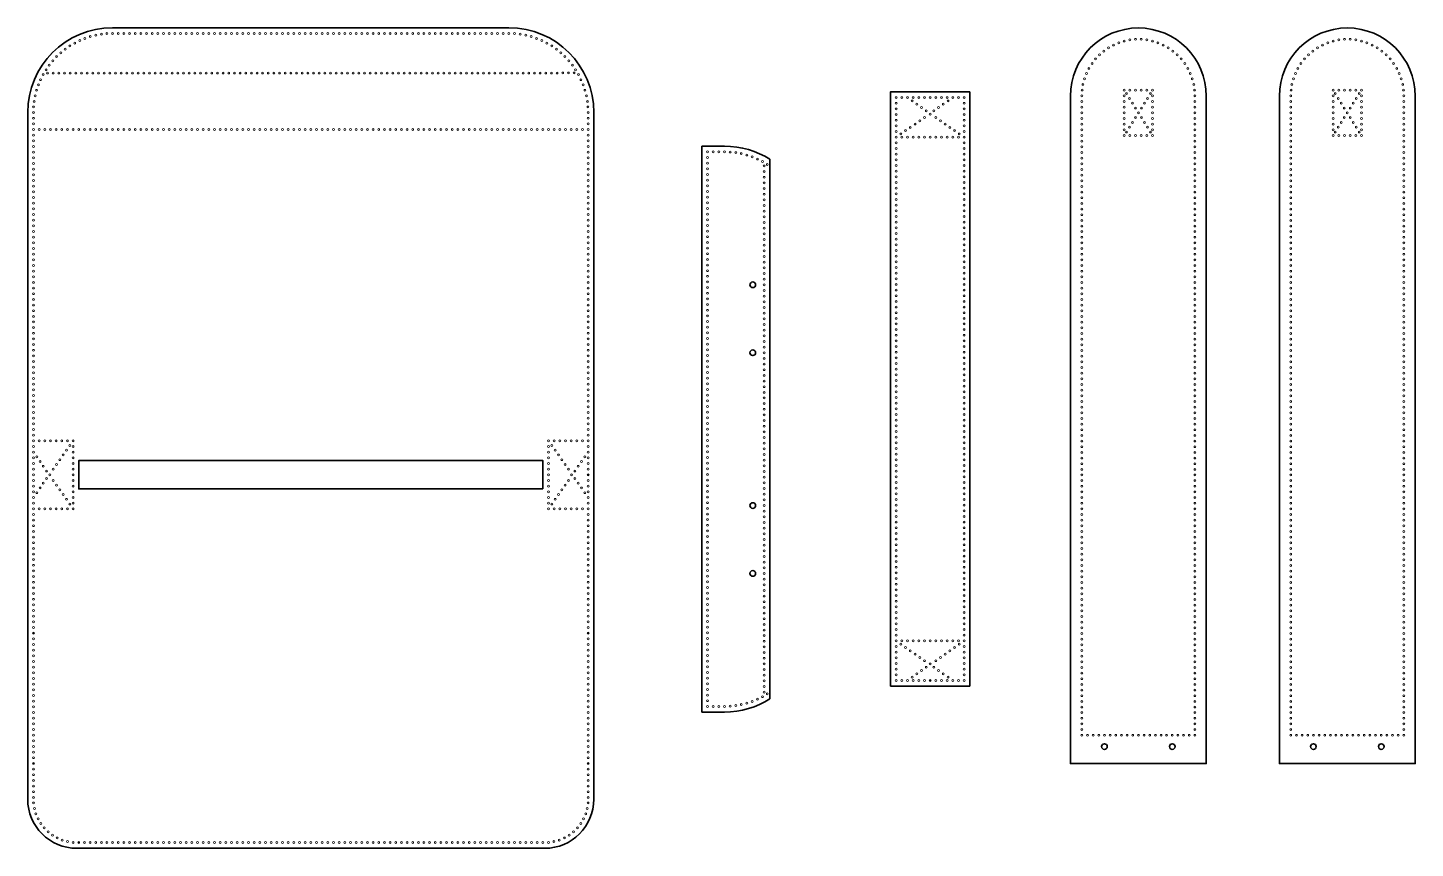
# Model space of a CAD drawing. Header units: millimetres. Extents: x -393 to 1364, y -261 to 861.
# Drawn here: x 476 to 1212, y 394 to 829 of the extents above; entities that cross this region are included whole.
import ezdxf

# ---------------------------------------------------------------- set-up
doc = ezdxf.new("R2010")
doc.units = ezdxf.units.MM
doc.header["$MEASUREMENT"] = 0
doc.layers.add('Layer 1', color=7, linetype='Continuous', lineweight=0)

msp = doc.modelspace()

# ---------------------------------------------------------------- hatches: boundary and pattern name
at = {"layer": 'Layer 1', "true_color": 0xed1c24, "transparency": 33554687}
h = msp.add_hatch(color=240, dxfattribs=at)
h.dxf.hatch_style = 2
edge = h.paths.add_edge_path()
edge.add_arc((773.22, 591.87), 0.5, 0, 360)
at = {"layer": 'Layer 1', "true_color": 0x2e3192, "transparency": 33554687}
h = msp.add_hatch(color=177, dxfattribs=at)
h.dxf.hatch_style = 2
edge = h.paths.add_edge_path()
edge.add_arc((479.22, 507.87), 0.5, 0, 360)
h = msp.add_hatch(color=177, dxfattribs=at)
h.dxf.hatch_style = 2
edge = h.paths.add_edge_path()
edge.add_arc((773.22, 507.87), 0.5, 0, 360)
at = {"layer": 'Layer 1', "true_color": 0xed1c24, "transparency": 33554687}
h = msp.add_hatch(color=240, dxfattribs=at)
h.dxf.hatch_style = 2
edge = h.paths.add_edge_path()
edge.add_arc((954.44, 482.81), 0.5, 0, 360)
h = msp.add_hatch(color=240, dxfattribs=at)
h.dxf.hatch_style = 2
edge = h.paths.add_edge_path()
edge.add_arc((479.22, 438.87), 0.5, 0, 360)
h = msp.add_hatch(color=240, dxfattribs=at)
h.dxf.hatch_style = 2
edge = h.paths.add_edge_path()
edge.add_arc((773.22, 438.87), 0.5, 0, 360)
h = msp.add_hatch(color=240, dxfattribs=at)
h.dxf.hatch_style = 2
edge = h.paths.add_edge_path()
edge.add_arc((503.22, 396.87), 0.5, 0, 360)

# ---------------------------------------------------------------- linework, layer by layer
at = {"layer": 'Layer 1', "color": 250, "lineweight": 35, "true_color": 0x231f20}
for p, q in [((476.22, 479.37), (476.22, 783.87)), ((776.22, 783.87), (776.22, 479.37)), ((833.45, 766.08), (845.45, 766.08)), ((833.45, 766.08), (833.45, 466.08)), ((869.45, 759.16), (869.45, 473.01)), ((833.45, 466.08), (845.45, 466.08))]:
    msp.add_line(p, q, dxfattribs=at)
for points in [[(933.44, 479.81), (933.44, 794.81), (975.44, 794.81), (975.44, 479.81)], [(749.22, 584.37), (503.22, 584.37), (503.22, 599.37), (749.22, 599.37)]]:
    msp.add_lwpolyline(points, close=True, dxfattribs=at)
for points in [[(1100.81, 568.26), (1100.81, 438.76), (1028.81, 438.76), (1028.81, 568.26)], [(1211.55, 568.26), (1211.55, 438.76), (1139.55, 438.76), (1139.55, 568.26)]]:
    msp.add_lwpolyline(points, dxfattribs=at)
at = {"layer": 'Layer 1', "color": 114, "lineweight": 9, "true_color": 0x00a651}
for centre in [(506.53, 823.22), (509.38, 824.17), (512.28, 824.91), (515.23, 825.45), (518.21, 825.76), (521.22, 825.87), (731.22, 825.87), (734.23, 825.76), (737.21, 825.45), (740.16, 824.91), (743.06, 824.17), (745.91, 823.22), (496.06, 817.49), (498.52, 819.2), (501.1, 820.73), (503.77, 822.08), (748.67, 822.08), (751.35, 820.73), (753.92, 819.2), (756.38, 817.49), (487.61, 809.03), (489.5, 811.36), (491.54, 813.55), (493.73, 815.61), (758.71, 815.61), (760.91, 813.55), (762.95, 811.36), (764.84, 809.03), (483.02, 801.32), (484.37, 804), (485.9, 806.58), (766.54, 806.58), (768.08, 804), (769.42, 801.32), (480.92, 795.71), (481.86, 798.56), (770.58, 798.56), (771.52, 795.71), (479.32, 786.87), (479.64, 789.85), (480.18, 792.8), (772.27, 792.8), (772.8, 789.85), (773.13, 786.87), (479.22, 783.87), (773.22, 783.87), (845.45, 763.08), (848.45, 762.99), (851.43, 762.66), (854.38, 762.13), (857.29, 761.38), (860.14, 760.44), (862.89, 759.28), (865.58, 757.94), (868.16, 756.4), (857.29, 470.78), (860.14, 471.72), (862.89, 472.88), (865.58, 474.23), (868.16, 475.76), (845.45, 469.08), (848.45, 469.18), (851.43, 469.51), (854.38, 470.04)]:
    msp.add_circle(centre, 0.5, dxfattribs=at)
at = {"layer": 'Layer 1', "color": 18, "lineweight": 9, "true_color": 0x010101}
for centre in [(524.22, 825.87), (527.22, 825.87), (530.22, 825.87), (533.22, 825.87), (536.22, 825.87), (539.22, 825.87), (542.22, 825.87), (545.22, 825.87), (548.22, 825.87), (551.22, 825.87), (554.22, 825.87), (557.22, 825.87), (560.22, 825.87), (563.22, 825.87), (566.22, 825.87), (569.22, 825.87), (572.22, 825.87), (575.22, 825.87), (578.22, 825.87), (581.22, 825.87), (584.22, 825.87), (587.22, 825.87), (590.22, 825.87), (593.22, 825.87), (659.22, 825.87), (662.22, 825.87), (665.22, 825.87), (668.22, 825.87), (671.22, 825.87), (674.22, 825.87), (677.22, 825.87), (680.22, 825.87), (683.22, 825.87), (686.22, 825.87), (689.22, 825.87), (692.22, 825.87), (695.22, 825.87), (698.22, 825.87), (701.22, 825.87), (704.22, 825.87), (707.22, 825.87), (710.22, 825.87), (713.22, 825.87), (716.22, 825.87), (719.22, 825.87), (722.22, 825.87), (725.22, 825.87), (728.22, 825.87), (1057.31, 795.76), (1057.31, 795.76), (1058.45, 793.94), (1060.31, 795.76), (1063.31, 795.76), (1066.31, 795.76), (1069.31, 795.76), (1071.17, 793.94), (1072.31, 795.76), (1072.31, 795.76), (1168.05, 795.76), (1168.05, 795.76), (1169.19, 793.94), (1171.05, 795.76), (1174.05, 795.76), (1177.05, 795.76), (1180.05, 795.76), (1181.91, 793.94), (1183.05, 795.76), (1183.05, 795.76), (936.44, 791.81), (939.44, 791.81), (942.44, 791.81), (945.44, 791.81), (948.44, 791.81), (951.44, 791.81), (954.44, 791.81), (957.44, 791.81), (960.44, 791.81), (963.44, 791.81), (966.44, 791.81), (969.44, 791.81), (972.44, 791.81), (1057.31, 792.76), (1057.31, 789.76), (1057.31, 786.76), (1060.04, 791.39), (1061.63, 788.85), (1063.22, 786.31), (1066.4, 786.31), (1067.99, 788.85), (1069.58, 791.39), (1072.31, 792.76), (1072.31, 789.76), (1072.31, 786.76), (1168.05, 792.76), (1168.05, 789.76), (1168.05, 786.76), (1170.78, 791.39), (1172.37, 788.85), (1173.96, 786.31), (1177.14, 786.31), (1178.73, 788.85), (1180.32, 791.39), (1183.05, 792.76), (1183.05, 789.76), (1183.05, 786.76), (479.22, 780.87), (773.22, 780.87), (1057.31, 783.76), (1057.31, 780.76), (1063.22, 781.22), (1064.81, 783.76), (1064.81, 783.76), (1064.81, 783.76), (1066.4, 781.22), (1072.31, 783.76), (1072.31, 780.76), (1168.05, 783.76), (1168.05, 780.76), (1173.96, 781.22), (1175.55, 783.76), (1175.55, 783.76), (1175.55, 783.76), (1177.14, 781.22), (1183.05, 783.76), (1183.05, 780.76), (479.22, 777.87), (479.22, 774.87), (479.22, 771.87), (773.22, 777.87), (773.22, 774.87), (773.22, 771.87), (1057.31, 777.76), (1057.31, 774.76), (1057.31, 771.76), (1057.31, 771.76), (1058.45, 773.59), (1060.04, 776.13), (1060.31, 771.76), (1061.63, 778.67), (1063.31, 771.76), (1066.31, 771.76), (1067.99, 778.67), (1069.31, 771.76), (1069.58, 776.13), (1071.17, 773.59), (1072.31, 777.76), (1072.31, 774.76), (1072.31, 771.76), (1072.31, 771.76), (1168.05, 777.76), (1168.05, 774.76), (1168.05, 771.76), (1168.05, 771.76), (1169.19, 773.59), (1170.78, 776.13), (1171.05, 771.76), (1172.37, 778.67), (1174.05, 771.76), (1177.05, 771.76), (1178.73, 778.67), (1180.05, 771.76), (1180.32, 776.13), (1181.91, 773.59), (1183.05, 777.76), (1183.05, 774.76), (1183.05, 771.76), (1183.05, 771.76), (479.22, 768.87), (479.22, 765.87), (773.22, 768.87), (773.22, 765.87), (479.22, 762.87), (479.22, 759.87), (773.22, 762.87), (773.22, 759.87), (836.45, 763.08), (839.45, 763.08), (842.45, 763.08), (479.22, 756.87), (479.22, 753.87), (479.22, 750.87), (773.22, 756.87), (773.22, 753.87), (773.22, 750.87), (479.22, 747.87), (479.22, 744.87), (773.22, 747.87), (773.22, 744.87), (479.22, 477.87), (773.22, 477.87), (936.44, 482.81), (939.44, 482.81), (942.44, 482.81), (945.44, 482.81), (948.44, 482.81), (951.44, 482.81), (954.44, 482.81), (957.44, 482.81), (960.44, 482.81), (963.44, 482.81), (966.44, 482.81), (969.44, 482.81), (972.44, 482.81), (479.22, 474.87), (479.22, 471.87), (773.22, 474.87), (773.22, 471.87), (479.22, 468.87), (479.22, 465.87), (479.22, 462.87), (773.22, 468.87), (773.22, 465.87), (773.22, 462.87), (836.45, 469.08), (839.45, 469.08), (842.45, 469.08), (479.22, 459.87), (479.22, 456.87), (773.22, 459.87), (773.22, 456.87), (479.22, 453.87), (479.22, 450.87), (773.22, 453.87), (773.22, 450.87), (479.22, 447.87), (479.22, 444.87), (479.22, 441.87), (773.22, 447.87), (773.22, 444.87), (773.22, 441.87), (479.22, 438.87), (479.22, 435.87), (773.22, 438.87), (773.22, 435.87), (479.22, 432.87), (479.22, 429.87), (479.22, 426.87), (773.22, 432.87), (773.22, 429.87), (773.22, 426.87), (479.22, 423.87), (479.22, 420.87), (773.22, 423.87), (773.22, 420.87), (503.22, 396.87), (506.22, 396.87), (509.22, 396.87), (512.22, 396.87), (515.22, 396.87), (518.22, 396.87), (521.22, 396.87), (524.22, 396.87), (527.22, 396.87), (530.22, 396.87), (533.22, 396.87), (536.22, 396.87), (539.22, 396.87), (542.22, 396.87), (545.22, 396.87), (548.22, 396.87), (551.22, 396.87), (554.22, 396.87), (557.22, 396.87), (560.22, 396.87), (563.22, 396.87), (566.22, 396.87), (569.22, 396.87), (572.22, 396.87), (575.22, 396.87), (578.22, 396.87), (581.22, 396.87), (584.22, 396.87), (587.22, 396.87), (590.22, 396.87), (593.22, 396.87), (659.22, 396.87), (662.22, 396.87), (665.22, 396.87), (668.22, 396.87), (671.22, 396.87), (674.22, 396.87), (677.22, 396.87), (680.22, 396.87), (683.22, 396.87), (686.22, 396.87), (689.22, 396.87), (692.22, 396.87), (695.22, 396.87), (698.22, 396.87), (701.22, 396.87), (704.22, 396.87), (707.22, 396.87), (710.22, 396.87), (713.22, 396.87), (716.22, 396.87), (719.22, 396.87), (722.22, 396.87), (725.22, 396.87), (728.22, 396.87), (731.22, 396.87), (734.22, 396.87), (737.22, 396.87), (740.22, 396.87), (743.22, 396.87), (746.22, 396.87), (749.22, 396.87)]:
    msp.add_circle(centre, 0.5, dxfattribs=at)
at = {"layer": 'Layer 1', "color": 250, "lineweight": 9, "true_color": 0x231f20}
for centre in [(596.22, 825.87), (599.22, 825.87), (602.22, 825.87), (605.22, 825.87), (608.22, 825.87), (611.22, 825.87), (614.22, 825.87), (617.22, 825.87), (620.22, 825.87), (623.22, 825.87), (626.22, 825.87), (629.22, 825.87), (632.22, 825.87), (635.22, 825.87), (638.22, 825.87), (641.22, 825.87), (644.22, 825.87), (647.22, 825.87), (650.22, 825.87), (653.22, 825.87), (656.22, 825.87), (1046.51, 816.49), (1048.99, 818.23), (1051.64, 819.7), (1054.43, 820.9), (1057.33, 821.82), (1060.29, 822.42), (1063.31, 822.73), (1066.31, 822.73), (1069.33, 822.42), (1072.3, 821.82), (1075.2, 820.9), (1077.99, 819.7), (1080.63, 818.23), (1083.12, 816.49), (1157.25, 816.49), (1159.73, 818.23), (1162.38, 819.7), (1165.17, 820.9), (1168.07, 821.82), (1171.03, 822.42), (1174.05, 822.73), (1177.05, 822.73), (1180.07, 822.42), (1183.04, 821.82), (1185.93, 820.9), (1188.73, 819.7), (1191.37, 818.23), (1193.86, 816.49), (1040.25, 809.92), (1042.11, 812.31), (1044.2, 814.51), (1085.42, 814.51), (1087.52, 812.31), (1089.38, 809.92), (1150.99, 809.92), (1152.85, 812.31), (1154.94, 814.51), (1196.16, 814.51), (1198.26, 812.31), (1200.11, 809.92), (486.72, 804.87), (489.72, 804.87), (492.72, 804.87), (495.72, 804.87), (498.72, 804.87), (501.72, 804.87), (504.72, 804.87), (507.72, 804.87), (510.72, 804.87), (513.72, 804.87), (516.72, 804.87), (519.72, 804.87), (522.72, 804.87), (525.72, 804.87), (528.72, 804.87), (531.72, 804.87), (534.72, 804.87), (537.72, 804.87), (540.72, 804.87), (543.72, 804.87), (546.72, 804.87), (549.72, 804.87), (552.72, 804.87), (555.72, 804.87), (558.72, 804.87), (561.72, 804.87), (564.72, 804.87), (567.72, 804.87), (570.72, 804.87), (573.72, 804.87), (576.72, 804.87), (579.72, 804.87), (582.72, 804.87), (585.72, 804.87), (588.72, 804.87), (591.72, 804.87), (594.72, 804.87), (597.72, 804.87), (600.72, 804.87), (603.72, 804.87), (606.72, 804.87), (609.72, 804.87), (612.72, 804.87), (615.72, 804.87), (618.72, 804.87), (621.72, 804.87), (624.72, 804.87), (627.72, 804.87), (630.72, 804.87), (633.72, 804.87), (636.72, 804.87), (639.72, 804.87), (642.72, 804.87), (645.72, 804.87), (648.72, 804.87), (651.72, 804.87), (654.72, 804.87), (657.72, 804.87), (660.72, 804.87), (663.72, 804.87), (666.72, 804.87), (669.72, 804.87), (672.72, 804.87), (675.72, 804.87), (678.72, 804.87), (681.72, 804.87), (684.72, 804.87), (687.72, 804.87), (690.72, 804.87), (693.72, 804.87), (696.72, 804.87), (699.72, 804.87), (702.72, 804.87), (705.72, 804.87), (708.72, 804.87), (711.72, 804.87), (714.72, 804.87), (717.72, 804.87), (720.72, 804.87), (723.72, 804.87), (726.72, 804.87), (729.72, 804.87), (732.72, 804.87), (735.72, 804.87), (738.72, 804.87), (741.72, 804.87), (744.72, 804.87), (747.72, 804.87), (750.72, 804.87), (753.72, 804.87), (756.72, 804.87), (759.72, 804.88), (762.72, 804.88), (765.72, 804.88), (1036.23, 801.8), (1037.29, 804.63), (1038.63, 807.35), (1090.99, 807.35), (1092.33, 804.63), (1093.4, 801.8), (1146.97, 801.8), (1148.03, 804.63), (1149.37, 807.35), (1201.73, 807.35), (1203.07, 804.63), (1204.14, 801.8), (1034.98, 795.86), (1035.45, 798.86), (1094.17, 798.86), (1094.64, 795.86), (1145.72, 795.86), (1146.19, 798.86), (1204.91, 798.86), (1205.38, 795.86), (936.44, 791.81), (936.44, 788.81), (942.44, 791.81), (944.94, 790.06), (947.43, 788.31), (949.93, 786.56), (958.94, 786.56), (961.44, 788.31), (963.94, 790.06), (966.44, 791.81), (972.44, 791.81), (972.44, 788.81), (1034.81, 792.83), (1034.81, 789.76), (1034.81, 786.76), (1094.81, 792.83), (1094.81, 789.76), (1094.81, 786.76), (1145.55, 792.83), (1145.55, 789.76), (1145.55, 786.76), (1205.55, 792.83), (1205.55, 789.76), (1205.55, 786.76), (936.44, 785.81), (936.44, 782.81), (936.44, 779.81), (948.94, 779.56), (951.44, 781.31), (952.44, 784.81), (954.43, 783.06), (956.44, 784.81), (957.44, 781.31), (959.93, 779.56), (972.44, 785.81), (972.44, 782.81), (972.44, 779.81), (1034.81, 783.76), (1034.81, 780.76), (1094.81, 783.76), (1094.81, 780.76), (1145.55, 783.76), (1145.55, 780.76), (1205.55, 783.76), (1205.55, 780.76), (482.22, 774.87), (485.22, 774.87), (488.22, 774.87), (491.22, 774.87), (494.22, 774.87), (497.22, 774.87), (500.22, 774.87), (503.22, 774.87), (506.22, 774.87), (509.22, 774.87), (512.22, 774.87), (515.22, 774.87), (518.22, 774.87), (521.22, 774.87), (524.22, 774.87), (527.22, 774.87), (530.22, 774.87), (533.22, 774.87), (536.22, 774.87), (539.22, 774.87), (542.22, 774.87), (545.22, 774.87), (548.22, 774.87), (551.22, 774.87), (554.22, 774.87), (557.22, 774.87), (560.22, 774.87), (563.22, 774.87), (566.22, 774.87), (569.22, 774.87), (572.22, 774.87), (575.22, 774.87), (578.22, 774.87), (581.22, 774.87), (584.22, 774.87), (587.22, 774.87), (590.22, 774.87), (593.22, 774.87), (596.22, 774.87), (599.22, 774.87), (602.22, 774.87), (605.22, 774.87), (608.22, 774.87), (611.22, 774.87), (614.22, 774.87), (617.22, 774.87), (620.22, 774.87), (623.22, 774.87), (626.22, 774.87), (629.22, 774.87), (632.22, 774.87), (635.22, 774.87), (638.22, 774.87), (641.22, 774.87), (644.22, 774.87), (647.22, 774.87), (650.22, 774.87), (653.22, 774.87), (656.22, 774.87), (659.22, 774.87), (662.22, 774.87), (665.22, 774.87), (668.22, 774.87), (671.22, 774.87), (674.22, 774.87), (677.22, 774.87), (680.22, 774.87), (683.22, 774.87), (686.22, 774.87), (689.22, 774.87), (692.22, 774.87), (695.22, 774.87), (698.22, 774.87), (701.22, 774.87), (704.22, 774.87), (707.22, 774.87), (710.22, 774.87), (713.22, 774.87), (716.22, 774.87), (719.22, 774.87), (722.22, 774.87), (725.22, 774.87), (728.22, 774.87), (731.22, 774.87), (734.22, 774.87), (737.22, 774.87), (740.22, 774.87), (743.22, 774.87), (746.22, 774.87), (749.22, 774.87), (752.22, 774.87), (755.22, 774.87), (758.22, 774.87), (761.22, 774.88), (764.22, 774.88), (767.22, 774.88), (770.22, 774.89), (936.44, 776.81), (936.44, 773.81), (938.94, 772.56), (941.44, 774.31), (943.94, 776.06), (946.44, 777.81), (962.43, 777.81), (964.93, 776.06), (967.44, 774.31), (969.93, 772.56), (972.44, 776.81), (972.44, 773.81), (1034.81, 777.76), (1034.81, 774.76), (1034.81, 771.76), (1094.81, 777.76), (1094.81, 774.76), (1094.81, 771.76), (1145.55, 777.76), (1145.55, 774.76), (1145.55, 771.76), (1205.55, 777.76), (1205.55, 774.76), (1205.55, 771.76), (936.44, 770.81), (936.44, 770.81), (936.44, 770.81), (936.44, 770.81), (936.44, 767.81), (936.44, 764.81), (939.44, 770.81), (942.44, 770.81), (945.44, 770.81), (948.44, 770.81), (951.44, 770.81), (954.44, 770.81), (957.44, 770.81), (960.44, 770.81), (963.44, 770.81), (966.44, 770.81), (969.44, 770.81), (972.43, 770.81), (972.43, 767.81), (972.43, 764.81), (972.44, 770.81), (972.44, 770.81), (972.44, 770.81), (1034.81, 768.76), (1034.81, 765.76), (1094.81, 768.76), (1094.81, 765.76), (1145.55, 768.76), (1145.55, 765.76), (1205.55, 768.76), (1205.55, 765.76), (836.45, 760.08), (836.45, 757.08), (936.44, 761.81), (936.44, 758.81), (972.43, 761.81), (972.43, 758.81), (1034.81, 762.76), (1034.81, 759.76), (1094.81, 762.76), (1094.81, 759.76), (1145.55, 762.76), (1145.55, 759.76), (1205.55, 762.76), (1205.55, 759.76), (836.45, 754.08), (836.45, 751.08), (866.45, 755.58), (866.45, 752.58), (866.45, 749.58), (936.44, 755.81), (936.44, 752.81), (936.44, 749.81), (972.43, 755.81), (972.43, 752.81), (972.43, 749.81), (1034.81, 756.76), (1034.81, 753.76), (1034.81, 750.76), (1094.81, 756.76), (1094.81, 753.76), (1094.81, 750.76), (1145.55, 756.76), (1145.55, 753.76), (1145.55, 750.76), (1205.55, 756.76), (1205.55, 753.76), (1205.55, 750.76), (836.45, 748.08), (836.45, 745.08), (866.45, 746.58), (866.45, 743.58), (936.44, 746.81), (936.44, 743.81), (972.43, 746.81), (972.43, 743.81), (1034.81, 747.76), (1034.81, 744.76), (1094.81, 747.76), (1094.81, 744.76), (1145.55, 747.76), (1145.55, 744.76), (1205.55, 747.76), (1205.55, 744.76), (479.23, 741.87), (479.23, 738.87), (479.23, 735.87), (773.22, 741.87), (773.22, 738.87), (773.22, 735.87), (836.45, 742.08), (836.45, 739.08), (836.45, 736.08), (866.45, 740.58), (866.45, 737.58), (936.44, 740.81), (936.44, 737.81), (972.43, 740.81), (972.43, 737.81), (1034.81, 741.76), (1034.81, 738.76), (1034.81, 735.76), (1094.81, 741.76), (1094.81, 738.76), (1094.81, 735.76), (1145.55, 741.76), (1145.55, 738.76), (1145.55, 735.76), (1205.55, 741.76), (1205.55, 738.76), (1205.55, 735.76), (479.23, 732.87), (479.23, 729.87), (773.22, 732.87), (773.22, 729.87), (836.45, 733.08), (836.45, 730.08), (866.45, 734.58), (866.45, 731.58), (866.45, 728.58), (936.44, 734.81), (936.44, 731.81), (936.44, 728.81), (972.43, 734.81), (972.43, 731.81), (972.43, 728.81), (1034.81, 732.76), (1034.81, 729.76), (1094.81, 732.76), (1094.81, 729.76), (1145.55, 732.76), (1145.55, 729.76), (1205.55, 732.76), (1205.55, 729.76), (479.23, 726.87), (479.23, 723.87), (479.23, 720.87), (773.22, 726.87), (773.22, 723.87), (773.22, 720.87), (836.45, 727.08), (836.45, 724.08), (836.45, 721.08), (866.45, 725.58), (866.45, 722.58), (936.44, 725.81), (936.44, 722.81), (972.43, 725.81), (972.43, 722.81), (1034.81, 726.76), (1034.81, 723.76), (1034.81, 720.76), (1094.81, 726.76), (1094.81, 723.76), (1094.81, 720.76), (1145.55, 726.76), (1145.55, 723.76), (1145.55, 720.76), (1205.55, 726.76), (1205.55, 723.76), (1205.55, 720.76), (479.23, 717.87), (479.23, 714.87), (773.22, 717.87), (773.22, 714.87), (836.45, 718.08), (836.45, 715.08), (866.45, 719.58), (866.45, 716.58), (866.45, 713.58), (936.44, 719.81), (936.44, 716.81), (936.44, 713.81), (972.43, 719.81), (972.43, 716.81), (972.43, 713.81), (1034.81, 717.76), (1034.81, 714.76), (1094.81, 717.76), (1094.81, 714.76), (1145.55, 717.76), (1145.55, 714.76), (1205.55, 717.76), (1205.55, 714.76), (479.23, 711.87), (479.23, 708.87), (479.23, 705.87), (773.22, 711.87), (773.22, 708.87), (773.22, 705.87), (836.45, 712.08), (836.45, 709.08), (836.45, 706.08), (866.45, 710.58), (866.45, 707.58), (936.44, 710.81), (936.44, 707.81), (972.43, 710.81), (972.43, 707.81), (1034.81, 711.76), (1034.81, 708.76), (1034.81, 705.76), (1094.81, 711.76), (1094.81, 708.76), (1094.81, 705.76), (1145.55, 711.76), (1145.55, 708.76), (1145.55, 705.76), (1205.55, 711.76), (1205.55, 708.76), (1205.55, 705.76), (479.23, 702.87), (479.23, 699.87), (773.22, 702.87), (773.22, 699.87), (836.45, 703.08), (836.45, 700.08), (866.45, 704.58), (866.45, 701.58), (866.45, 698.58), (936.44, 704.81), (936.44, 701.81), (936.44, 698.81), (972.43, 704.81), (972.43, 701.81), (972.43, 698.81), (1034.81, 702.76), (1034.81, 699.76), (1094.81, 702.76), (1094.81, 699.76), (1145.55, 702.76), (1145.55, 699.76), (1205.55, 702.76), (1205.55, 699.76), (479.23, 696.87), (479.23, 693.87), (479.23, 690.87), (773.22, 696.87), (773.22, 693.87), (773.22, 690.87), (836.45, 697.08), (836.45, 694.08), (836.45, 691.08), (866.45, 695.58), (866.45, 692.58), (936.44, 695.81), (936.44, 692.81), (972.43, 695.81), (972.43, 692.81), (1034.81, 696.76), (1034.81, 693.76), (1034.81, 690.76), (1094.81, 696.76), (1094.81, 693.76), (1094.81, 690.76), (1145.55, 696.76), (1145.55, 693.76), (1145.55, 690.76), (1205.55, 696.76), (1205.55, 693.76), (1205.55, 690.76), (479.23, 687.87), (479.23, 684.87), (773.22, 687.87), (773.22, 684.87), (836.45, 688.08), (836.45, 685.08), (866.45, 689.58), (866.45, 686.58), (866.45, 683.58), (936.44, 689.81), (936.44, 686.81), (936.44, 683.81), (972.43, 689.81), (972.43, 686.81), (972.43, 683.81), (1034.81, 687.76), (1034.81, 684.76), (1094.81, 687.76), (1094.81, 684.76), (1145.55, 687.76), (1145.55, 684.76), (1205.55, 687.76), (1205.55, 684.76), (479.23, 681.87), (479.23, 678.87), (773.22, 681.87), (773.22, 678.87), (836.45, 682.08), (836.45, 679.08), (836.45, 676.08), (866.45, 680.58), (866.45, 677.58), (936.44, 680.81), (936.44, 677.81), (972.43, 680.81), (972.43, 677.81), (1034.81, 681.76), (1034.81, 678.76), (1094.81, 681.76), (1094.81, 678.76), (1145.55, 681.76), (1145.55, 678.76), (1205.55, 681.76), (1205.55, 678.76), (479.23, 675.87), (479.23, 672.87), (479.23, 669.87), (773.22, 675.87), (773.22, 672.87), (773.22, 669.87), (836.45, 673.08), (836.45, 670.08), (866.45, 674.58), (866.45, 671.58), (936.44, 674.81), (936.44, 671.81), (936.44, 668.81), (972.43, 674.81), (972.43, 671.81), (972.43, 668.81), (1034.81, 675.76), (1034.81, 672.76), (1034.81, 669.76), (1094.81, 675.76), (1094.81, 672.76), (1094.81, 669.76), (1145.55, 675.76), (1145.55, 672.76), (1145.55, 669.76), (1205.55, 675.76), (1205.55, 672.76), (1205.55, 669.76), (479.23, 666.87), (479.23, 663.87), (773.22, 666.87), (773.22, 663.87), (836.45, 667.08), (836.45, 664.08), (866.45, 668.58), (866.45, 665.58), (866.45, 662.58), (936.44, 665.81), (936.44, 662.81), (972.43, 665.81), (972.43, 662.81), (1034.81, 666.76), (1034.81, 663.76), (1094.81, 666.76), (1094.81, 663.76), (1145.55, 666.76), (1145.55, 663.76), (1205.55, 666.76), (1205.55, 663.76), (479.23, 660.87), (479.23, 657.87), (479.23, 654.87), (773.22, 660.87), (773.22, 657.87), (773.22, 654.87), (836.45, 661.08), (836.45, 658.08), (836.45, 655.08), (866.45, 659.58), (866.45, 656.58), (936.44, 659.81), (936.44, 656.81), (972.43, 659.81), (972.43, 656.81), (1034.81, 660.76), (1034.81, 657.76), (1034.81, 654.76), (1094.81, 660.76), (1094.81, 657.76), (1094.81, 654.76), (1145.55, 660.76), (1145.55, 657.76), (1145.55, 654.76), (1205.55, 660.76), (1205.55, 657.76), (1205.55, 654.76), (479.23, 651.87), (479.23, 648.87), (773.22, 651.87), (773.22, 648.87), (836.45, 652.08), (836.45, 649.08), (866.45, 653.58), (866.45, 650.58), (866.45, 647.58), (936.44, 653.81), (936.44, 650.81), (936.44, 647.81), (972.43, 653.81), (972.43, 650.81), (972.43, 647.81), (1034.81, 651.76), (1034.81, 648.76), (1094.81, 651.76), (1094.81, 648.76), (1145.55, 651.76), (1145.55, 648.76), (1205.55, 651.76), (1205.55, 648.76), (479.23, 645.87), (479.23, 642.87), (479.23, 639.87), (773.22, 645.87), (773.22, 642.87), (773.22, 639.87), (836.45, 646.08), (836.45, 643.08), (836.45, 640.08), (866.45, 644.58), (866.45, 641.58), (936.44, 644.81), (936.44, 641.81), (972.43, 644.81), (972.43, 641.81), (1034.81, 645.76), (1034.81, 642.76), (1034.81, 639.76), (1094.81, 645.76), (1094.81, 642.76), (1094.81, 639.76), (1145.55, 645.76), (1145.55, 642.76), (1145.55, 639.76), (1205.55, 645.76), (1205.55, 642.76), (1205.55, 639.76), (479.23, 636.87), (479.23, 633.87), (773.22, 636.87), (773.22, 633.87), (836.45, 637.08), (836.45, 634.08), (866.45, 638.58), (866.45, 635.58), (866.45, 632.58), (936.44, 638.81), (936.44, 635.81), (936.44, 632.81), (972.43, 638.81), (972.43, 635.81), (972.43, 632.81), (1034.81, 636.76), (1034.81, 633.76), (1094.81, 636.76), (1094.81, 633.76), (1145.55, 636.76), (1145.55, 633.76), (1205.55, 636.76), (1205.55, 633.76), (479.23, 630.87), (479.23, 627.87), (479.23, 624.87), (773.22, 630.87), (773.22, 627.87), (773.22, 624.87), (836.45, 631.08), (836.45, 628.08), (836.45, 625.08), (866.45, 629.58), (866.45, 626.58), (936.44, 629.81), (936.44, 626.81), (972.43, 629.81), (972.43, 626.81), (1034.81, 630.76), (1034.81, 627.76), (1034.81, 624.76), (1094.81, 630.76), (1094.81, 627.76), (1094.81, 624.76), (1145.55, 630.76), (1145.55, 627.76), (1145.55, 624.76), (1205.55, 630.76), (1205.55, 627.76), (1205.55, 624.76), (479.23, 621.87), (479.23, 618.87), (773.22, 621.87), (773.22, 618.87), (836.45, 622.08), (836.45, 619.08), (866.45, 623.58), (866.45, 620.58), (866.45, 617.58), (936.44, 623.81), (936.44, 620.81), (936.44, 617.81), (972.43, 623.81), (972.43, 620.81), (972.43, 617.81), (1034.81, 621.76), (1034.81, 618.76), (1094.81, 621.76), (1094.81, 618.76), (1145.55, 621.76), (1145.55, 618.76), (1205.55, 621.76), (1205.55, 618.76), (479.22, 609.87), (479.23, 615.87), (479.23, 612.87), (479.23, 609.87), (482.22, 609.87), (485.22, 609.87), (488.22, 609.87), (491.22, 609.87), (494.22, 609.87), (497.22, 609.87), (500.22, 609.87), (500.22, 609.87), (500.22, 609.87), (752.22, 609.87), (752.22, 609.87), (752.22, 609.87), (755.22, 609.87), (758.22, 609.87), (761.22, 609.87), (764.22, 609.87), (767.22, 609.87), (770.22, 609.87), (773.22, 615.87), (773.22, 612.87), (773.22, 609.87), (773.22, 609.87), (836.45, 616.08), (836.45, 613.08), (836.45, 610.08), (866.45, 614.58), (866.45, 611.58), (936.44, 614.81), (936.44, 611.81), (972.43, 614.81), (972.43, 611.81), (1034.81, 615.76), (1034.81, 612.76), (1094.81, 615.76), (1094.81, 612.76), (1145.55, 615.76), (1145.55, 612.76), (1205.55, 615.76), (1205.55, 612.76), (479.23, 606.87), (479.23, 603.87), (479.23, 603.87), (496.72, 604.87), (498.47, 607.37), (500.22, 606.87), (500.22, 603.87), (752.22, 606.87), (752.22, 603.87), (753.97, 607.37), (755.72, 604.87), (773.22, 606.87), (773.22, 603.87), (773.22, 603.87), (836.45, 607.08), (836.45, 604.08), (866.45, 608.58), (866.45, 605.58), (866.45, 602.58), (936.44, 608.81), (936.44, 605.81), (936.44, 602.81), (972.43, 608.81), (972.43, 605.81), (972.43, 602.81), (1034.81, 609.76), (1034.81, 606.76), (1034.81, 603.76), (1094.81, 609.76), (1094.81, 606.76), (1094.81, 603.76), (1145.55, 609.76), (1145.55, 606.76), (1145.55, 603.76), (1205.55, 609.76), (1205.55, 606.76), (1205.55, 603.76), (479.23, 600.87), (479.23, 597.87), (480.98, 601.37), (482.72, 598.88), (484.47, 596.37), (491.47, 597.37), (493.22, 599.87), (494.97, 602.37), (500.22, 600.87), (500.22, 597.87), (752.22, 600.87), (752.22, 597.87), (757.48, 602.37), (759.22, 599.87), (760.97, 597.37), (767.97, 596.37), (769.72, 598.88), (771.47, 601.37), (773.22, 600.87), (773.22, 597.87), (836.45, 601.08), (836.45, 598.08), (866.45, 599.58), (866.45, 596.58), (936.44, 599.81), (936.44, 596.81), (972.43, 599.81), (972.43, 596.81), (1034.81, 600.76), (1034.81, 597.76), (1094.81, 600.76), (1094.81, 597.76), (1145.55, 600.76), (1145.55, 597.76), (1205.55, 600.76), (1205.55, 597.76), (479.23, 594.87), (479.23, 591.87), (479.23, 588.87), (486.22, 593.87), (486.22, 589.87), (487.97, 591.87), (489.72, 594.87), (489.72, 588.87), (500.22, 594.87), (500.22, 591.87), (500.22, 588.87), (752.22, 594.87), (752.22, 591.87), (752.22, 588.87), (762.72, 594.87), (762.72, 588.87), (764.47, 591.87), (766.22, 593.87), (766.22, 589.87), (773.22, 594.87), (773.22, 591.87), (773.22, 588.87), (836.45, 595.08), (836.45, 592.08), (836.45, 589.08), (866.45, 593.58), (866.45, 590.58), (936.44, 593.81), (936.44, 590.81), (936.44, 587.81), (972.43, 593.81), (972.43, 590.81), (972.43, 587.81), (1034.81, 594.76), (1034.81, 591.76), (1034.81, 588.76), (1094.81, 594.76), (1094.81, 591.76), (1094.81, 588.76), (1145.55, 594.76), (1145.55, 591.76), (1145.55, 588.76), (1205.55, 594.76), (1205.55, 591.76), (1205.55, 588.76), (479.23, 585.87), (479.22, 582.87), (480.98, 582.37), (482.72, 584.87), (484.47, 587.37), (491.47, 586.38), (493.22, 583.87), (494.97, 581.38), (500.22, 585.87), (500.22, 582.87), (752.22, 585.87), (752.22, 582.87), (757.48, 581.38), (759.22, 583.87), (760.97, 586.38), (767.97, 587.37), (769.72, 584.87), (771.47, 582.37), (773.22, 585.87), (773.22, 582.87), (836.45, 586.08), (836.45, 583.08), (866.45, 587.58), (866.45, 584.58), (866.45, 581.58), (936.44, 584.81), (936.44, 581.81), (972.43, 584.81), (972.43, 581.81), (1034.81, 585.76), (1034.81, 582.76), (1094.81, 585.76), (1094.81, 582.76), (1145.55, 585.76), (1145.55, 582.76), (1205.55, 585.76), (1205.55, 582.76), (479.22, 573.87), (479.22, 573.87), (479.22, 579.87), (479.23, 579.87), (479.22, 576.87), (482.22, 573.87), (485.22, 573.87), (488.22, 573.87), (491.22, 573.87), (494.22, 573.87), (496.72, 578.87), (497.22, 573.87), (498.47, 576.37), (500.22, 579.87), (500.22, 576.87), (500.22, 573.87), (500.22, 573.87), (500.22, 573.87), (752.22, 579.87), (752.22, 576.87), (752.22, 573.87), (752.22, 573.87), (752.22, 573.87), (753.97, 576.37), (755.22, 573.87), (755.72, 578.87), (758.22, 573.87), (761.22, 573.87), (764.22, 573.87), (767.22, 573.87), (770.22, 573.87), (773.22, 579.87), (773.22, 579.87), (773.22, 576.87), (773.22, 573.87), (773.22, 573.87), (836.45, 580.08), (836.45, 577.08), (836.45, 574.08), (866.45, 578.58), (866.45, 575.58), (936.44, 578.81), (936.44, 575.81), (972.43, 578.81), (972.43, 575.81), (1034.81, 579.76), (1034.81, 576.76), (1034.81, 573.76), (1094.81, 579.76), (1094.81, 576.76), (1094.81, 573.76), (1145.55, 579.76), (1145.55, 576.76), (1145.55, 573.76), (1205.55, 579.76), (1205.55, 576.76), (1205.55, 573.76), (479.22, 570.87), (479.22, 567.87), (773.22, 570.87), (773.22, 567.87), (836.45, 571.08), (836.45, 568.08), (866.45, 572.58), (866.45, 569.58), (866.45, 566.58), (936.44, 572.81), (936.44, 569.81), (936.44, 566.81), (972.43, 572.81), (972.43, 569.81), (972.43, 566.81), (1034.81, 570.76), (1034.81, 567.76), (1094.81, 570.76), (1094.81, 567.76), (1145.55, 570.76), (1145.55, 567.76), (1205.55, 570.76), (1205.55, 567.76), (479.22, 564.87), (479.22, 561.87), (479.22, 558.87), (773.22, 564.87), (773.22, 561.87), (773.22, 558.87), (836.45, 565.08), (836.45, 562.08), (836.45, 559.08), (866.45, 563.58), (866.45, 560.58), (936.44, 563.81), (936.45, 560.81), (972.43, 563.81), (972.43, 560.81), (1034.81, 564.76), (1034.81, 561.76), (1034.81, 558.76), (1094.81, 564.76), (1094.81, 561.76), (1094.81, 558.76), (1145.55, 564.76), (1145.55, 561.76), (1145.55, 558.76), (1205.55, 564.76), (1205.55, 561.76), (1205.55, 558.76), (479.22, 555.87), (479.22, 552.87), (773.22, 555.87), (773.22, 552.87), (836.45, 556.08), (836.45, 553.08), (866.45, 557.58), (866.45, 554.58), (866.45, 551.58), (936.45, 557.81), (936.45, 554.81), (936.45, 551.81), (972.43, 557.81), (972.43, 554.81), (972.43, 551.81), (1034.81, 555.76), (1034.81, 552.76), (1094.81, 555.76), (1094.81, 552.76), (1145.55, 555.76), (1145.55, 552.76), (1205.55, 555.76), (1205.55, 552.76), (479.22, 549.87), (479.22, 546.87), (479.22, 543.87), (773.22, 549.87), (773.22, 546.87), (773.22, 543.87), (836.45, 550.08), (836.45, 547.08), (836.45, 544.08), (866.45, 548.58), (866.45, 545.58), (936.45, 548.81), (936.45, 545.81), (972.43, 548.81), (972.43, 545.81), (1034.81, 549.76), (1034.81, 546.76), (1034.81, 543.76), (1094.81, 549.76), (1094.81, 546.76), (1094.81, 543.76), (1145.55, 549.76), (1145.55, 546.76), (1145.55, 543.76), (1205.55, 549.76), (1205.55, 546.76), (1205.55, 543.76), (479.22, 540.87), (479.22, 537.87), (773.22, 540.87), (773.22, 537.87), (836.45, 541.08), (836.45, 538.08), (866.45, 542.58), (866.45, 539.58), (866.45, 536.58), (936.45, 542.81), (936.45, 539.81), (936.45, 536.81), (972.43, 542.81), (972.43, 539.81), (972.43, 536.81), (1034.81, 540.76), (1034.81, 537.76), (1094.81, 540.76), (1094.81, 537.76), (1145.55, 540.76), (1145.55, 537.76), (1205.55, 540.76), (1205.55, 537.76), (479.22, 534.87), (479.22, 531.87), (773.22, 534.87), (773.22, 531.87), (836.45, 535.08), (836.45, 532.08), (836.45, 529.08), (866.45, 533.58), (866.45, 530.58), (936.45, 533.81), (936.45, 530.81), (972.43, 533.81), (972.43, 530.81), (1034.81, 534.76), (1034.81, 531.76), (1094.81, 534.76), (1094.81, 531.76), (1145.55, 534.76), (1145.55, 531.76), (1205.55, 534.76), (1205.55, 531.76), (479.22, 528.87), (479.22, 525.87), (479.22, 522.87), (773.22, 528.87), (773.22, 525.87), (773.22, 522.87), (836.45, 526.08), (836.45, 523.08), (866.45, 527.58), (866.45, 524.58), (866.45, 521.58), (936.45, 527.81), (936.45, 524.81), (936.45, 521.81), (972.43, 527.81), (972.43, 524.81), (972.43, 521.81), (1034.81, 528.76), (1034.81, 525.76), (1034.81, 522.76), (1094.81, 528.76), (1094.81, 525.76), (1094.81, 522.76), (1145.55, 528.76), (1145.55, 525.76), (1145.55, 522.76), (1205.55, 528.76), (1205.55, 525.76), (1205.55, 522.76), (479.22, 519.87), (479.22, 516.87), (773.22, 519.87), (773.22, 516.87), (836.45, 520.08), (836.45, 517.08), (866.45, 518.58), (866.45, 515.58), (936.45, 518.81), (936.45, 515.81), (972.43, 518.81), (972.43, 515.81), (1034.81, 519.76), (1034.81, 516.76), (1094.81, 519.76), (1094.81, 516.76), (1145.55, 519.76), (1145.55, 516.76), (1205.55, 519.76), (1205.55, 516.76), (479.22, 513.87), (479.22, 510.87), (479.22, 507.87), (773.22, 513.87), (773.22, 510.87), (773.22, 507.87), (836.45, 514.08), (836.45, 511.08), (836.45, 508.08), (866.45, 512.58), (866.45, 509.58), (936.45, 512.81), (936.45, 509.81), (972.43, 512.81), (972.43, 509.81), (1034.81, 513.76), (1034.81, 510.76), (1034.81, 507.76), (1094.81, 513.76), (1094.81, 510.76), (1094.81, 507.76), (1145.55, 513.76), (1145.55, 510.76), (1145.55, 507.76), (1205.55, 513.76), (1205.55, 510.76), (1205.55, 507.76), (479.22, 504.87), (479.22, 501.87), (773.22, 504.87), (773.22, 501.87), (836.45, 505.08), (836.45, 502.08), (866.45, 506.58), (866.45, 503.58), (866.45, 500.58), (936.44, 506.81), (936.44, 503.81), (936.44, 503.81), (936.44, 503.81), (936.44, 503.81), (936.44, 500.81), (938.94, 502.06), (939.44, 503.81), (941.44, 500.31), (942.44, 503.81), (945.44, 503.81), (948.44, 503.81), (951.44, 503.81), (954.44, 503.81), (957.44, 503.81), (960.44, 503.81), (963.44, 503.81), (966.44, 503.81), (967.44, 500.31), (969.44, 503.81), (969.93, 502.06), (972.43, 506.81), (972.44, 503.81), (972.44, 503.81), (972.44, 503.81), (972.44, 503.81), (972.44, 500.81), (1034.81, 504.76), (1034.81, 501.76), (1094.81, 504.76), (1094.81, 501.76), (1145.55, 504.76), (1145.55, 501.76), (1205.55, 504.76), (1205.55, 501.76), (479.22, 498.87), (479.22, 495.87), (479.22, 492.87), (773.22, 498.87), (773.22, 495.87), (773.22, 492.87), (836.45, 499.08), (836.45, 496.08), (836.45, 493.08), (866.45, 497.58), (866.45, 494.58), (936.44, 497.81), (936.44, 494.81), (943.94, 498.56), (946.44, 496.81), (948.94, 495.06), (951.44, 493.31), (957.44, 493.31), (959.93, 495.06), (962.43, 496.81), (964.93, 498.56), (972.44, 497.81), (972.44, 494.81), (1034.81, 498.76), (1034.81, 495.76), (1034.81, 492.76), (1094.81, 498.76), (1094.81, 495.76), (1094.81, 492.76), (1145.55, 498.76), (1145.55, 495.76), (1145.55, 492.76), (1205.55, 498.76), (1205.55, 495.76), (1205.55, 492.76), (479.22, 489.87), (479.22, 486.87), (773.22, 489.87), (773.22, 486.87), (836.45, 490.08), (836.45, 487.08), (866.45, 491.58), (866.45, 488.58), (866.45, 485.58), (936.44, 491.81), (936.44, 488.81), (936.44, 485.81), (947.43, 486.31), (949.93, 488.06), (952.44, 489.81), (954.43, 491.56), (956.44, 489.81), (958.94, 488.06), (961.44, 486.31), (972.44, 491.81), (972.44, 488.81), (972.44, 485.81), (1034.81, 489.76), (1034.81, 486.76), (1094.81, 489.76), (1094.81, 486.76), (1145.55, 489.76), (1145.55, 486.76), (1205.55, 489.76), (1205.55, 486.76), (479.22, 483.87), (479.22, 480.87), (773.22, 483.87), (773.22, 480.87), (836.45, 484.08), (836.46, 481.09), (836.46, 478.09), (866.46, 482.58), (866.46, 479.58), (936.44, 482.81), (942.44, 482.81), (944.94, 484.56), (963.94, 484.56), (966.44, 482.81), (972.44, 482.81), (1034.81, 483.76), (1034.81, 480.76), (1034.81, 477.76), (1094.81, 483.76), (1094.81, 480.76), (1094.81, 477.76), (1145.55, 483.76), (1145.55, 480.76), (1145.55, 477.76), (1205.55, 483.76), (1205.55, 480.76), (1205.55, 477.76), (836.46, 475.09), (836.47, 472.09), (866.46, 476.58), (1034.81, 474.76), (1034.81, 471.76), (1094.81, 474.76), (1094.81, 471.76), (1145.55, 474.76), (1145.55, 471.76), (1205.55, 474.76), (1205.55, 471.76), (1034.81, 468.76), (1034.81, 465.76), (1034.81, 462.76), (1094.81, 468.76), (1094.81, 465.76), (1094.81, 462.76), (1145.55, 468.76), (1145.55, 465.76), (1145.55, 462.76), (1205.55, 468.76), (1205.55, 465.76), (1205.55, 462.76), (1034.81, 459.76), (1034.81, 456.76), (1094.81, 459.76), (1094.81, 456.76), (1145.55, 459.76), (1145.55, 456.76), (1205.55, 459.76), (1205.55, 456.76), (1034.81, 453.76), (1037.81, 453.76), (1037.81, 453.76), (1040.81, 453.76), (1043.81, 453.76), (1046.81, 453.76), (1049.81, 453.76), (1052.81, 453.76), (1055.81, 453.76), (1058.81, 453.76), (1061.81, 453.76), (1064.81, 453.76), (1067.81, 453.76), (1070.81, 453.76), (1073.81, 453.76), (1076.81, 453.76), (1079.81, 453.76), (1082.81, 453.76), (1085.81, 453.76), (1088.81, 453.76), (1091.81, 453.76), (1094.81, 453.76), (1145.55, 453.76), (1148.55, 453.76), (1148.55, 453.76), (1151.55, 453.76), (1154.55, 453.76), (1157.55, 453.76), (1160.55, 453.76), (1163.55, 453.76), (1166.55, 453.76), (1169.55, 453.76), (1172.55, 453.76), (1175.55, 453.76), (1178.55, 453.76), (1181.55, 453.76), (1184.55, 453.76), (1187.55, 453.76), (1190.55, 453.76), (1193.55, 453.76), (1196.55, 453.76), (1199.55, 453.76), (1202.55, 453.76), (1205.55, 453.76), (596.22, 396.87), (599.22, 396.87), (602.22, 396.87), (605.22, 396.87), (608.22, 396.87), (611.22, 396.87), (614.22, 396.87), (617.22, 396.87), (620.22, 396.87), (623.22, 396.87), (626.22, 396.87), (629.22, 396.87), (632.22, 396.87), (635.22, 396.87), (638.22, 396.87), (641.22, 396.87), (644.22, 396.87), (647.22, 396.87), (650.22, 396.87), (653.22, 396.87), (656.22, 396.87)]:
    msp.add_circle(centre, 0.5, dxfattribs=at)
at = {"layer": 'Layer 1', "color": 250, "lineweight": 35, "true_color": 0x231f20}
for centre in [(860.45, 692.58), (860.45, 656.58), (860.45, 575.58), (860.45, 539.58), (1046.81, 447.76), (1082.81, 447.76), (1157.55, 447.76), (1193.55, 447.76)]:
    msp.add_circle(centre, 1.5, dxfattribs=at)
at = {"layer": 'Layer 1'}
for centre in [(773.22, 591.87), (479.22, 507.87), (773.22, 507.87), (954.44, 482.81), (479.22, 438.87), (773.22, 438.87), (503.22, 396.87)]:
    msp.add_circle(centre, 0.5, dxfattribs=at)
at = {"layer": 'Layer 1', "color": 240, "lineweight": 9, "true_color": 0xed2224}
for centre in [(479.31, 417.87), (479.75, 414.98), (480.55, 412.16), (771.9, 412.16), (772.7, 414.98), (773.14, 417.87), (481.69, 409.49), (483.17, 406.98), (484.96, 404.68), (767.49, 404.68), (769.28, 406.98), (770.75, 409.49), (487.02, 402.61), (489.33, 400.82), (491.85, 399.34), (494.52, 398.2), (497.34, 397.4), (500.22, 396.96), (752.22, 396.96), (755.11, 397.4), (757.92, 398.2), (760.6, 399.34), (763.12, 400.82), (765.42, 402.61)]:
    msp.add_circle(centre, 0.5, dxfattribs=at)
at = {"layer": 'Layer 1', "color": 250, "lineweight": 35, "true_color": 0x231f20}
for points, knots in [([(476.22, 783.87), (476.22, 808.72), (496.37, 828.87), (521.22, 828.87), (521.22, 828.87), (731.22, 828.87), (731.22, 828.87), (756.08, 828.87), (776.22, 808.72), (776.22, 783.87)], [0, 0, 0, 0, 1, 1, 1, 2, 2, 2, 3, 3, 3, 3]), ([(1028.81, 567.76), (1028.81, 567.76), (1028.81, 792.62), (1028.81, 792.62), (1028.81, 812.58), (1044.93, 828.76), (1064.81, 828.76), (1064.81, 828.76), (1064.81, 828.76), (1064.81, 828.76), (1084.69, 828.76), (1100.81, 812.58), (1100.81, 792.62), (1100.81, 792.62), (1100.81, 567.76), (1100.81, 567.76)], [0, 0, 0, 0, 1, 1, 1, 2, 2, 2, 3, 3, 3, 4, 4, 4, 5, 5, 5, 5]), ([(1139.55, 567.76), (1139.55, 567.76), (1139.55, 792.62), (1139.55, 792.62), (1139.55, 812.58), (1155.67, 828.76), (1175.55, 828.76), (1175.55, 828.76), (1175.55, 828.76), (1175.55, 828.76), (1195.43, 828.76), (1211.55, 812.58), (1211.55, 792.62), (1211.55, 792.62), (1211.55, 567.76), (1211.55, 567.76)], [0, 0, 0, 0, 1, 1, 1, 2, 2, 2, 3, 3, 3, 4, 4, 4, 5, 5, 5, 5]), ([(776.22, 479.37), (776.22, 479.37), (776.22, 419.87), (776.22, 419.87), (776.22, 405.51), (764.58, 393.87), (750.22, 393.87), (750.22, 393.87), (502.22, 393.87), (502.22, 393.87), (487.86, 393.87), (476.22, 405.51), (476.22, 419.87), (476.22, 419.87), (476.22, 479.37), (476.22, 479.37)], [0, 0, 0, 0, 1, 1, 1, 2, 2, 2, 3, 3, 3, 4, 4, 4, 5, 5, 5, 5])]:
    msp.add_open_spline(points, degree=3, knots=knots, dxfattribs=at)
for points in [[(845.45, 766.08), (854.27, 766.08), (862.5, 763.54), (869.45, 759.16)], [(845.45, 466.08), (854.27, 466.08), (862.5, 468.62), (869.45, 473.01)]]:
    msp.add_open_spline(points, degree=3, dxfattribs=at)

doc.saveas('drawing.dxf')
